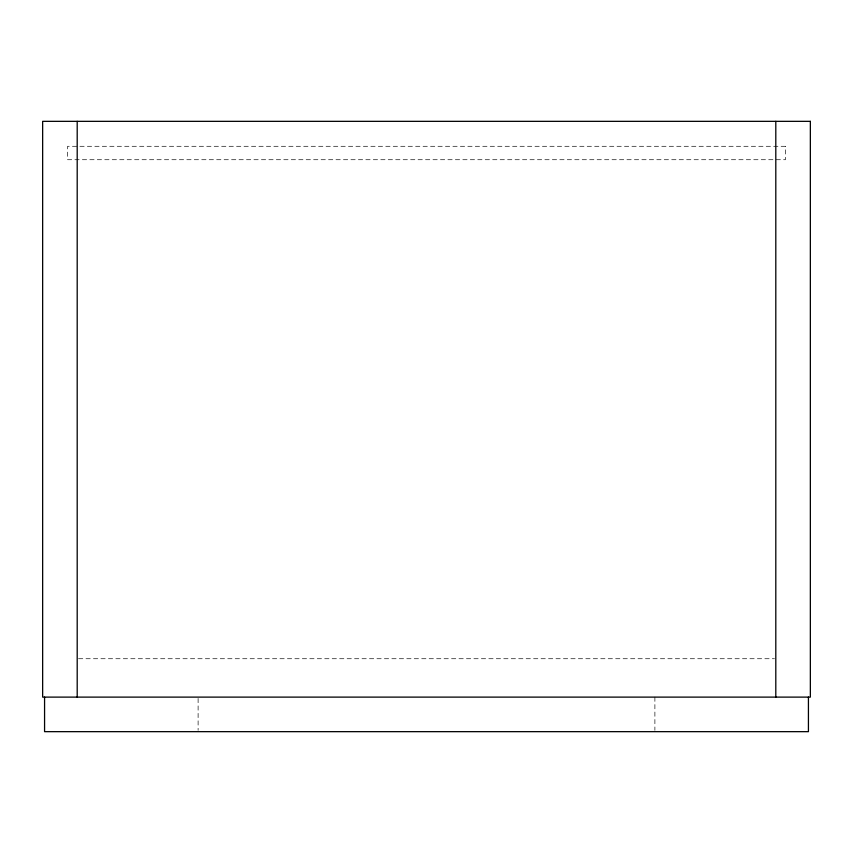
<?xml version="1.0" encoding="UTF-8"?>
<svg xmlns="http://www.w3.org/2000/svg" width="853" height="853" viewBox="0 0 853 853"><rect width="100%" height="100%" fill="white"/><g stroke="black" fill="none" stroke-linecap="round" stroke-linejoin="round"><path stroke-width="0.64" stroke-dasharray="4.26 3.2" d="M78.529 658.729L774.471 658.729M654.891 697.114L654.891 730.328M198.109 698.447L198.109 730.328M785.4 146.289L67.6 146.289L67.6 159.724L785.4 159.724L785.4 146.289"/><path stroke-width="1.28" d="M808.431 697.114L808.431 731.661L44.569 731.661L44.569 697.114M775.803 121.339L775.803 697.114M77.197 121.339L77.197 697.114M810.35 121.339L42.65 121.339L42.65 697.114L810.35 697.114L810.35 121.339"/></g></svg>
